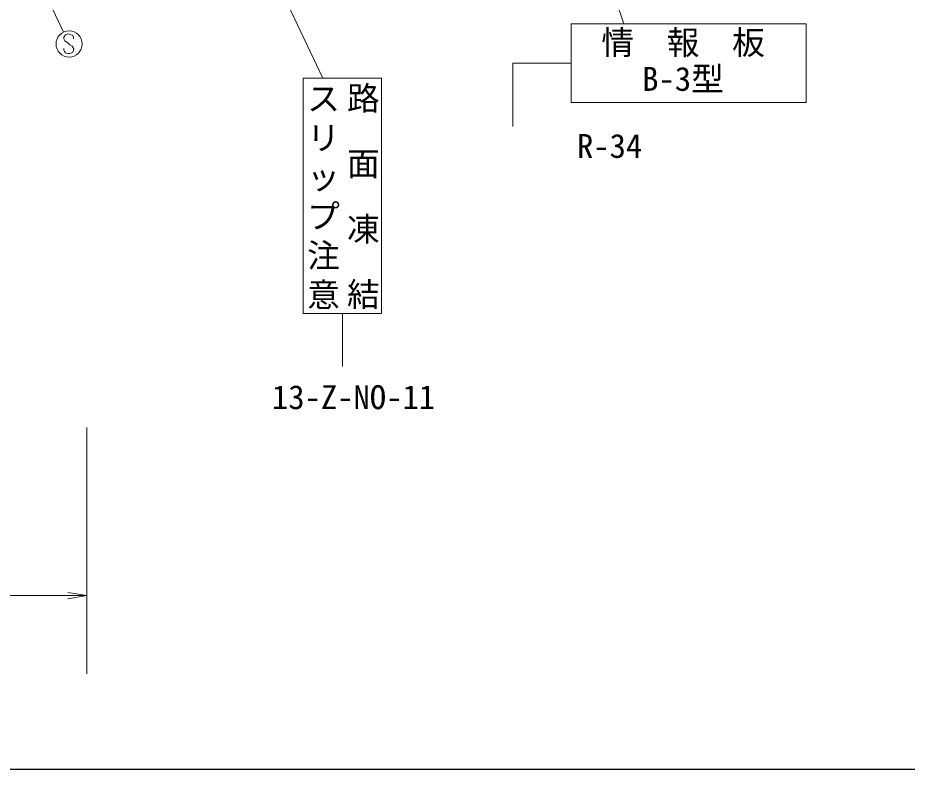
# Model space of a CAD drawing. Units: millimetres, scale not verified. Extents: x 40000 to 680000, y 20000 to 380000.
# Drawn here: x 383546 to 451558, y 205000 to 262484 of the extents above; entities that cross this region are included whole.
import ezdxf
from ezdxf.enums import TextEntityAlignment as Align

# ---------------------------------------------------------------- set-up
doc = ezdxf.new("R2010")
doc.units = ezdxf.units.MM
doc.header["$LTSCALE"] = 1000
for name, color, linetype, lineweight in [('M-BGD', 7, 'Continuous', 13), ('M-STR-STR3', 7, 'Continuous', 13), ('M-STR-STRC', 7, 'Continuous', 13), ('M-TTL-BAND', 7, 'Continuous', 25)]:
    doc.layers.add(name, color=color, linetype=linetype, lineweight=lineweight)
doc.styles.add('@ＭＳ ゴシック', font='')
doc.styles.add('ＭＳ ゴシック', font='')
doc.styles.get('@ＭＳ ゴシック').set_extended_font_data('@MS Gothic')
doc.styles.get('ＭＳ ゴシック').set_extended_font_data('MS Gothic')

# ---------------------------------------------------------------- blocks, each defined once
blk = doc.blocks.new('open_arrow')
at = {"color": 0, "linetype": 'Continuous', "lineweight": -2}
blk.add_lwpolyline([(7.5, 1.25), (0, 0), (7.5, -1.25)], dxfattribs=at)

msp = doc.modelspace()

# ---------------------------------------------------------------- linework, layer by layer
at = {"layer": 'M-BGD'}
msp.add_open_spline([(441731, 284622), (440864, 284675), (439997, 284728), (439187, 284486), (438635, 284320), (438110, 284016), (437552, 283895), (436877, 283748), (436155, 283868), (435462, 284122), (434984, 284298), (434519, 284538), (434054, 284486), (433806, 284457), (433558, 284346), (433327, 284213), (433043, 284049), (432787, 283852), (432510, 283713), (431547, 283231), (430331, 283446), (429194, 283441), (427993, 283436), (426881, 283186), (425696, 283123), (425078, 283090), (424440, 283108), (423879, 282896), (423437, 282728), (423042, 282418), (422607, 282214), (422112, 281982), (421563, 281888), (421017, 281805), (419854, 281629), (418701, 281504), (417565, 281260), (416574, 281048), (415596, 280745), (414657, 280352), (413692, 279948), (412769, 279449), (411795, 279080), (410714, 278669), (409570, 278418), (408434, 278171), (407358, 277938), (406289, 277708), (405209, 277490), (404642, 277376), (404072, 277265), (403528, 277081), (402555, 276753), (401663, 276193), (400712, 275809), (398976, 275108), (397046, 274991), (395203, 274603), (393488, 274241), (391848, 273644), (390157, 273161), (388610, 272719), (387019, 272373), (385591, 271685), (383689, 270768), (382075, 269243), (380201, 268252), (378672, 267443), (376969, 266989), (375327, 266398), (374485, 266095), (373659, 265756), (372889, 265300), (371775, 264639), (370778, 263732), (369594, 263274), (368760, 262952), (367834, 262852), (366950, 262622), (365791, 262320), (364705, 261795), (363552, 261523), (362694, 261322), (361799, 261261), (360928, 261100), (359660, 260865), (358444, 260417), (357214, 260011), (356252, 259694), (355282, 259401), (354365, 258987), (353494, 258593), (352672, 258089), (351804, 257674), (350586, 257092), (349275, 256686), (348123, 256010), (347183, 255459), (346348, 254729), (345402, 254153), (344668, 253706), (343866, 253352), (343033, 253193), (342333, 253059), (341611, 253062), (340888, 253065)], degree=3, knots=[0, 0, 0, 0, 1, 1, 1, 2, 2, 2, 3, 3, 3, 4, 4, 4, 5, 5, 5, 6, 6, 6, 7, 7, 7, 8, 8, 8, 9, 9, 9, 10, 10, 10, 11, 11, 11, 12, 12, 12, 13, 13, 13, 14, 14, 14, 15, 15, 15, 16, 16, 16, 17, 17, 17, 18, 18, 18, 19, 19, 19, 20, 20, 20, 21, 21, 21, 22, 22, 22, 23, 23, 23, 24, 24, 24, 25, 25, 25, 26, 26, 26, 27, 27, 27, 28, 28, 28, 29, 29, 29, 30, 30, 30, 31, 31, 31, 32, 32, 32, 33, 33, 33, 34, 34, 34, 35, 35, 35, 35], dxfattribs=at)
at = {"layer": 'M-STR-STR3'}
for p, q in [((388831, 231142), (388831, 212285)), ((60572, 218285), (388831, 218285))]:
    msp.add_line(p, q, dxfattribs=at)
at = {"layer": 'M-STR-STRC'}
for p, q in [((429892, 262011), (418589, 296012)), ((393875, 285133), (406883, 257858)), ((379203, 278034), (387047, 261385)), ((425867, 256011), (425867, 262011)), ((443822, 262011), (425867, 262011)), ((443822, 256011), (443822, 262011)), ((387189, 261177), (387066, 260993)), ((387382, 261243), (387189, 261177)), ((387503, 261240), (387382, 261243)), ((387753, 261122), (387503, 261240)), ((387066, 260993), (387068, 260861)), ((387068, 260861), (387131, 260732)), ((387131, 260732), (387387, 260550)), ((387387, 260550), (387516, 260419)), ((387816, 260990), (387753, 261122)), ((387816, 260861), (387816, 260990)), ((387068, 260013), (387066, 260134)), ((387108, 259910), (387068, 260013)), ((387192, 259800), (387108, 259910)), ((387516, 260419), (387695, 260303)), ((387756, 259860), (387613, 259768)), ((387695, 260303), (387821, 260103)), ((387816, 259992), (387756, 259860)), ((387821, 260103), (387816, 259992)), ((387379, 259739), (387192, 259800)), ((387513, 259739), (387379, 259739)), ((387613, 259768), (387513, 259739)), ((421404, 259011), (421404, 254174)), ((421404, 259011), (425867, 259011)), ((405369, 257858), (411369, 257858)), ((405369, 239858), (405369, 257858)), ((411369, 239858), (411369, 257858)), ((443822, 256011), (425867, 256011)), ((405369, 239858), (411369, 239858)), ((408369, 239858), (408369, 235805))]:
    msp.add_line(p, q, dxfattribs=at)
msp.add_circle((387473, 260480), 1000, dxfattribs=at)
at = {"layer": 'M-TTL-BAND'}
msp.add_line((40000, 205000), (579000, 205000), dxfattribs=at)

# ---------------------------------------------------------------- block references
at = {"layer": 'M-STR-STR3', "xscale": 193, "yscale": 193, "rotation": 180}
msp.add_blockref('open_arrow', (388831, 218285), dxfattribs=at)

# ---------------------------------------------------------------- texts
at = {"layer": 'M-STR-STRC', "style": 'ＭＳ ゴシック'}
for s, p in [('情\u3000報\u3000板', (428169, 259123)), ('B-3型', (431294, 256344)), ('R-34', (426307, 251214)), ('13-Z-NO-11', (402984, 231995))]:
    msp.add_text(s, height=1833, dxfattribs=at).set_placement(p, align=Align.BOTTOM_LEFT)
at = {"layer": 'M-STR-STRC', "style": '@ＭＳ ゴシック'}
msp.add_text('路\u3000面\u3000凍\u3000結', height=1833, rotation=270, dxfattribs=at).set_placement((408469, 257608), align=Align.BOTTOM_LEFT)
at = {"layer": 'M-STR-STRC', "insert": (405769, 257583), "char_height": 1833, "attachment_point": 7, "rotation": 270, "style": '@ＭＳ ゴシック'}
msp.add_mtext('\\T1.2;スリップ注意', dxfattribs=at)

doc.saveas('drawing.dxf')
